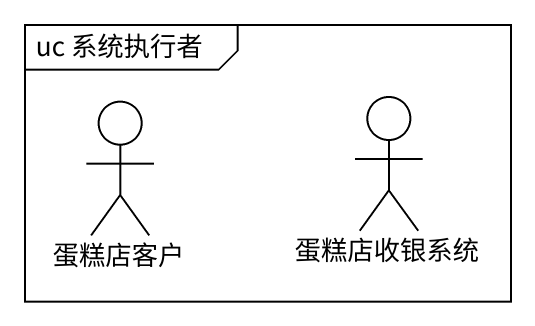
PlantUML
@startuml
mainframe uc 系统执行者
actor 蛋糕店客户
actor 蛋糕店收银系统
@enduml
